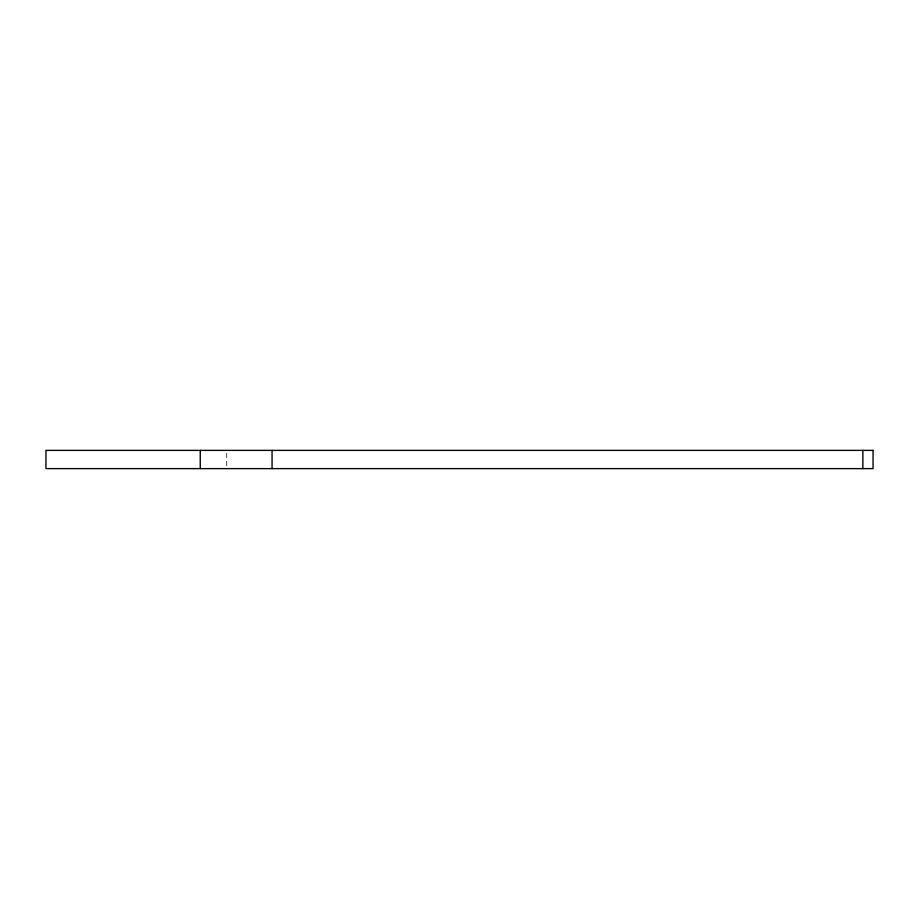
<?xml version="1.0" encoding="UTF-8"?>
<svg xmlns="http://www.w3.org/2000/svg" width="919" height="919" viewBox="0 0 919 919"><rect width="100%" height="100%" fill="white"/><g stroke="black" fill="none" stroke-linecap="round" stroke-linejoin="round"><path stroke-width="0.69" stroke-dasharray="4.59 3.45" d="M226.717 453.193L226.717 465.807"/><path stroke-width="1.38" d="M862.861 450.379L862.861 468.621M272.058 450.379L272.058 468.621M200.25 450.379L200.25 468.621M873.05 450.379L45.95 450.379L45.95 468.621L873.05 468.621L873.05 450.379"/></g></svg>
